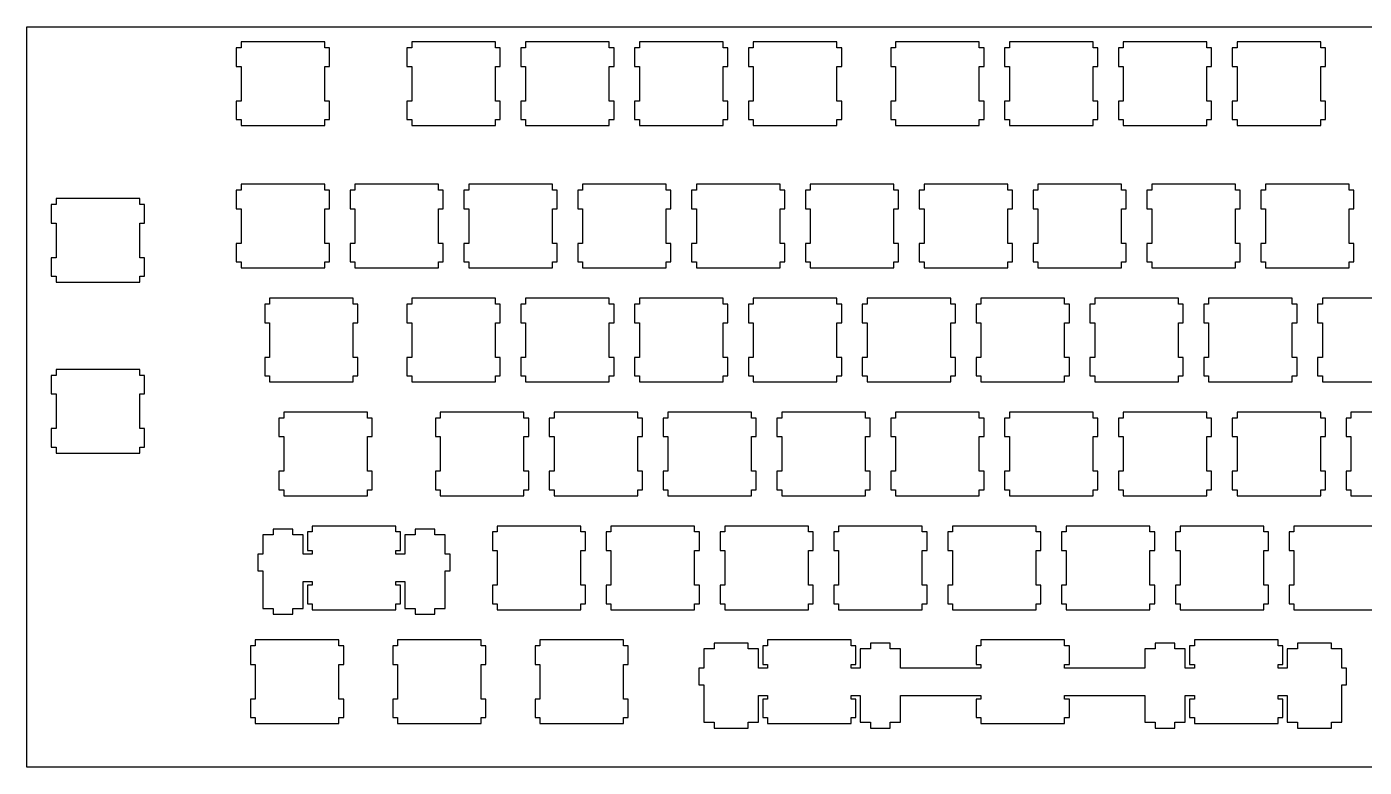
# Model space of a CAD drawing. Extents: x 0 to 362, y 0 to 124.
# Drawn here: x 0.1 to 223.9, y 0.3 to 124.1 of the extents above; entities that cross this region are included whole.
import ezdxf

# ---------------------------------------------------------------- set-up
doc = ezdxf.new("R2010")
doc.units = 0
doc.layers.get('0').update_dxf_attribs({"linetype": 'CONTINUOUS'})

msp = doc.modelspace()

# ---------------------------------------------------------------- linework, layer by layer
at = {"color": 0}
for p, q in [((0.09508, 124.083), (362.045, 124.083)), ((0.09508, 0.25769), (0.09508, 124.083)), ((35.9572, 121.558), (35.9572, 120.558)), ((49.9565, 121.558), (35.9572, 121.558)), ((49.9565, 120.558), (49.9565, 121.558)), ((64.5322, 121.558), (64.5322, 120.558)), ((78.5315, 121.558), (64.5322, 121.558)), ((78.5315, 120.558), (78.5315, 121.558)), ((83.5822, 121.558), (83.5822, 120.558)), ((97.5815, 121.558), (83.5822, 121.558)), ((97.5815, 120.558), (97.5815, 121.558)), ((102.632, 121.558), (102.632, 120.558)), ((116.632, 121.558), (102.632, 121.558)), ((116.632, 120.558), (116.632, 121.558)), ((121.682, 121.558), (121.682, 120.558)), ((135.682, 121.558), (121.682, 121.558)), ((135.682, 120.558), (135.682, 121.558)), ((145.495, 121.558), (145.495, 120.558)), ((159.494, 121.558), (145.495, 121.558)), ((159.494, 120.558), (159.494, 121.558)), ((164.545, 121.558), (164.545, 120.558)), ((178.544, 121.558), (164.545, 121.558)), ((178.544, 120.558), (178.544, 121.558)), ((183.595, 121.558), (183.595, 120.558)), ((197.594, 121.558), (183.595, 121.558)), ((197.594, 120.558), (197.594, 121.558)), ((202.645, 121.558), (202.645, 120.558)), ((216.644, 121.558), (202.645, 121.558)), ((216.644, 120.558), (216.644, 121.558)), ((35.9572, 120.558), (35.1565, 120.558)), ((35.1565, 120.558), (35.1565, 117.458)), ((50.7559, 120.558), (49.9565, 120.558)), ((50.7559, 117.458), (50.7559, 120.558)), ((64.5322, 120.558), (63.7314, 120.558)), ((63.7314, 120.558), (63.7314, 117.458)), ((79.3309, 120.558), (78.5315, 120.558)), ((79.3309, 117.458), (79.3309, 120.558)), ((83.5822, 120.558), (82.7814, 120.558)), ((82.7814, 120.558), (82.7814, 117.458)), ((98.3809, 120.558), (97.5815, 120.558)), ((98.3809, 117.458), (98.3809, 120.558)), ((102.632, 120.558), (101.831, 120.558)), ((101.831, 120.558), (101.831, 117.458)), ((117.431, 120.558), (116.632, 120.558)), ((117.431, 117.458), (117.431, 120.558)), ((121.682, 120.558), (120.881, 120.558)), ((120.881, 120.558), (120.881, 117.458)), ((136.481, 120.558), (135.682, 120.558)), ((136.481, 117.458), (136.481, 120.558)), ((145.495, 120.558), (144.694, 120.558)), ((144.694, 120.558), (144.694, 117.458)), ((160.295, 120.558), (159.494, 120.558)), ((160.295, 117.458), (160.295, 120.558)), ((164.545, 120.558), (163.744, 120.558)), ((163.744, 120.558), (163.744, 117.458)), ((179.345, 120.558), (178.544, 120.558)), ((179.345, 117.458), (179.345, 120.558)), ((183.595, 120.558), (182.794, 120.558)), ((182.794, 120.558), (182.794, 117.458)), ((198.395, 120.558), (197.594, 120.558)), ((198.395, 117.458), (198.395, 120.558)), ((202.645, 120.558), (201.844, 120.558)), ((201.844, 120.558), (201.844, 117.458)), ((217.445, 120.558), (216.644, 120.558)), ((217.445, 117.458), (217.445, 120.558)), ((35.1565, 117.458), (35.9572, 117.458)), ((35.9572, 117.458), (35.9572, 111.658)), ((49.9565, 111.658), (49.9565, 117.458)), ((49.9565, 117.458), (50.7559, 117.458)), ((63.7314, 117.458), (64.5322, 117.458)), ((64.5322, 117.458), (64.5322, 111.658)), ((78.5315, 111.658), (78.5315, 117.458)), ((78.5315, 117.458), (79.3309, 117.458)), ((82.7814, 117.458), (83.5822, 117.458)), ((83.5822, 117.458), (83.5822, 111.658)), ((97.5815, 111.658), (97.5815, 117.458)), ((97.5815, 117.458), (98.3809, 117.458)), ((101.831, 117.458), (102.632, 117.458)), ((102.632, 117.458), (102.632, 111.658)), ((116.632, 111.658), (116.632, 117.458)), ((116.632, 117.458), (117.431, 117.458)), ((120.881, 117.458), (121.682, 117.458)), ((121.682, 117.458), (121.682, 111.658)), ((135.682, 111.658), (135.682, 117.458)), ((135.682, 117.458), (136.481, 117.458)), ((144.694, 117.458), (145.495, 117.458)), ((145.495, 117.458), (145.495, 111.658)), ((159.494, 111.658), (159.494, 117.458)), ((159.494, 117.458), (160.295, 117.458)), ((163.744, 117.458), (164.545, 117.458)), ((164.545, 117.458), (164.545, 111.658)), ((178.544, 111.658), (178.544, 117.458)), ((178.544, 117.458), (179.345, 117.458)), ((182.794, 117.458), (183.595, 117.458)), ((183.595, 117.458), (183.595, 111.658)), ((197.594, 111.658), (197.594, 117.458)), ((197.594, 117.458), (198.395, 117.458)), ((201.844, 117.458), (202.645, 117.458)), ((202.645, 117.458), (202.645, 111.658)), ((216.644, 111.658), (216.644, 117.458)), ((216.644, 117.458), (217.445, 117.458)), ((35.9572, 111.658), (35.1565, 111.658)), ((35.1565, 111.658), (35.1565, 108.558)), ((50.7559, 111.658), (49.9565, 111.658)), ((50.7559, 108.558), (50.7559, 111.658)), ((64.5322, 111.658), (63.7314, 111.658)), ((63.7314, 111.658), (63.7314, 108.558)), ((79.3309, 111.658), (78.5315, 111.658)), ((79.3309, 108.558), (79.3309, 111.658)), ((83.5822, 111.658), (82.7814, 111.658)), ((82.7814, 111.658), (82.7814, 108.558)), ((98.3809, 111.658), (97.5815, 111.658)), ((98.3809, 108.558), (98.3809, 111.658)), ((102.632, 111.658), (101.831, 111.658)), ((101.831, 111.658), (101.831, 108.558)), ((117.431, 111.658), (116.632, 111.658)), ((117.431, 108.558), (117.431, 111.658)), ((121.682, 111.658), (120.881, 111.658)), ((120.881, 111.658), (120.881, 108.558)), ((136.481, 111.658), (135.682, 111.658)), ((136.481, 108.558), (136.481, 111.658)), ((145.495, 111.658), (144.694, 111.658)), ((144.694, 111.658), (144.694, 108.558)), ((160.295, 111.658), (159.494, 111.658)), ((160.295, 108.558), (160.295, 111.658)), ((164.545, 111.658), (163.744, 111.658)), ((163.744, 111.658), (163.744, 108.558)), ((179.345, 111.658), (178.544, 111.658)), ((179.345, 108.558), (179.345, 111.658)), ((183.595, 111.658), (182.794, 111.658)), ((182.794, 111.658), (182.794, 108.558)), ((198.395, 111.658), (197.594, 111.658)), ((198.395, 108.558), (198.395, 111.658)), ((202.645, 111.658), (201.844, 111.658)), ((201.844, 111.658), (201.844, 108.558)), ((217.445, 111.658), (216.644, 111.658)), ((217.445, 108.558), (217.445, 111.658)), ((35.1565, 108.558), (35.9572, 108.558)), ((35.9572, 108.558), (35.9572, 107.559)), ((35.9572, 107.559), (49.9565, 107.559)), ((49.9565, 107.559), (49.9565, 108.558)), ((49.9565, 108.558), (50.7559, 108.558)), ((63.7314, 108.558), (64.5322, 108.558)), ((64.5322, 108.558), (64.5322, 107.559)), ((64.5322, 107.559), (78.5315, 107.559)), ((78.5315, 107.559), (78.5315, 108.558)), ((78.5315, 108.558), (79.3309, 108.558)), ((82.7814, 108.558), (83.5822, 108.558)), ((83.5822, 108.558), (83.5822, 107.559)), ((83.5822, 107.559), (97.5815, 107.559)), ((97.5815, 107.559), (97.5815, 108.558)), ((97.5815, 108.558), (98.3809, 108.558)), ((101.831, 108.558), (102.632, 108.558)), ((102.632, 108.558), (102.632, 107.559)), ((102.632, 107.559), (116.632, 107.559)), ((116.632, 107.559), (116.632, 108.558)), ((116.632, 108.558), (117.431, 108.558)), ((120.881, 108.558), (121.682, 108.558)), ((121.682, 108.558), (121.682, 107.559)), ((121.682, 107.559), (135.682, 107.559)), ((135.682, 107.559), (135.682, 108.558)), ((135.682, 108.558), (136.481, 108.558)), ((144.694, 108.558), (145.495, 108.558)), ((145.495, 108.558), (145.495, 107.559)), ((145.495, 107.559), (159.494, 107.559)), ((159.494, 107.559), (159.494, 108.558)), ((159.494, 108.558), (160.295, 108.558)), ((163.744, 108.558), (164.545, 108.558)), ((164.545, 108.558), (164.545, 107.559)), ((164.545, 107.559), (178.544, 107.559)), ((178.544, 107.559), (178.544, 108.558)), ((178.544, 108.558), (179.345, 108.558)), ((182.794, 108.558), (183.595, 108.558)), ((183.595, 108.558), (183.595, 107.559)), ((183.595, 107.559), (197.594, 107.559)), ((197.594, 107.559), (197.594, 108.558)), ((197.594, 108.558), (198.395, 108.558)), ((201.844, 108.558), (202.645, 108.558)), ((202.645, 108.558), (202.645, 107.559)), ((202.645, 107.559), (216.644, 107.559)), ((216.644, 107.559), (216.644, 108.558)), ((216.644, 108.558), (217.445, 108.558)), ((35.9572, 96.7465), (35.1565, 96.7465)), ((35.1565, 96.7465), (35.1565, 93.6459)), ((35.9572, 97.7456), (35.9572, 96.7465)), ((49.9565, 97.7456), (35.9572, 97.7456)), ((49.9565, 96.7465), (49.9565, 97.7456)), ((50.7559, 96.7465), (49.9565, 96.7465)), ((50.7559, 93.6459), (50.7559, 96.7465)), ((55.0072, 96.7465), (54.2064, 96.7465)), ((54.2064, 96.7465), (54.2064, 93.6459)), ((55.0072, 97.7456), (55.0072, 96.7465)), ((69.0065, 97.7456), (55.0072, 97.7456)), ((69.0065, 96.7465), (69.0065, 97.7456)), ((69.8059, 96.7465), (69.0065, 96.7465)), ((69.8059, 93.6459), (69.8059, 96.7465)), ((74.0572, 96.7465), (73.2564, 96.7465)), ((73.2564, 96.7465), (73.2564, 93.6459)), ((74.0572, 97.7456), (74.0572, 96.7465)), ((88.0565, 97.7456), (74.0572, 97.7456)), ((88.0565, 96.7465), (88.0565, 97.7456)), ((88.8559, 96.7465), (88.0565, 96.7465)), ((88.8559, 93.6459), (88.8559, 96.7465)), ((93.1072, 96.7465), (92.3064, 96.7465)), ((92.3064, 96.7465), (92.3064, 93.6459)), ((93.1072, 97.7456), (93.1072, 96.7465)), ((107.107, 97.7456), (93.1072, 97.7456)), ((107.107, 96.7465), (107.107, 97.7456)), ((107.906, 96.7465), (107.107, 96.7465)), ((107.906, 93.6459), (107.906, 96.7465)), ((112.157, 96.7465), (111.356, 96.7465)), ((111.356, 96.7465), (111.356, 93.6459)), ((112.157, 97.7456), (112.157, 96.7465)), ((126.157, 97.7456), (112.157, 97.7456)), ((126.157, 96.7465), (126.157, 97.7456)), ((126.956, 96.7465), (126.157, 96.7465)), ((126.956, 93.6459), (126.956, 96.7465)), ((131.207, 96.7465), (130.406, 96.7465)), ((130.406, 96.7465), (130.406, 93.6459)), ((131.207, 97.7456), (131.207, 96.7465)), ((145.207, 97.7456), (131.207, 97.7456)), ((145.207, 96.7465), (145.207, 97.7456)), ((146.006, 96.7465), (145.207, 96.7465)), ((146.006, 93.6459), (146.006, 96.7465)), ((150.257, 96.7465), (149.456, 96.7465)), ((149.456, 96.7465), (149.456, 93.6459)), ((150.257, 97.7456), (150.257, 96.7465)), ((164.257, 97.7456), (150.257, 97.7456)), ((164.257, 96.7465), (164.257, 97.7456)), ((165.056, 96.7465), (164.257, 96.7465)), ((165.056, 93.6459), (165.056, 96.7465)), ((169.307, 96.7465), (168.506, 96.7465)), ((168.506, 96.7465), (168.506, 93.6459)), ((169.307, 97.7456), (169.307, 96.7465)), ((183.307, 97.7456), (169.307, 97.7456)), ((183.307, 96.7465), (183.307, 97.7456)), ((184.106, 96.7465), (183.307, 96.7465)), ((184.106, 93.6459), (184.106, 96.7465)), ((188.357, 96.7465), (187.556, 96.7465)), ((187.556, 96.7465), (187.556, 93.6459)), ((188.357, 97.7456), (188.357, 96.7465)), ((202.357, 97.7456), (188.357, 97.7456)), ((202.357, 96.7465), (202.357, 97.7456)), ((203.156, 96.7465), (202.357, 96.7465)), ((203.156, 93.6459), (203.156, 96.7465)), ((207.407, 96.7465), (206.606, 96.7465)), ((206.606, 96.7465), (206.606, 93.6459)), ((207.407, 97.7456), (207.407, 96.7465)), ((221.407, 97.7456), (207.407, 97.7456)), ((221.407, 96.7465), (221.407, 97.7456)), ((222.206, 96.7465), (221.407, 96.7465)), ((222.206, 93.6459), (222.206, 96.7465)), ((5.00091, 94.3652), (4.20028, 94.3652)), ((4.20028, 94.3652), (4.20028, 91.2647)), ((5.00091, 95.3657), (5.00091, 94.3652)), ((19.0004, 95.3657), (5.00091, 95.3657)), ((19.0004, 94.3652), (19.0004, 95.3657)), ((19.801, 94.3652), (19.0004, 94.3652)), ((19.801, 91.2647), (19.801, 94.3652)), ((35.1565, 93.6459), (35.9572, 93.6459)), ((35.9572, 93.6459), (35.9572, 87.8459)), ((49.9565, 87.8459), (49.9565, 93.6459)), ((49.9565, 93.6459), (50.7559, 93.6459)), ((54.2064, 93.6459), (55.0072, 93.6459)), ((55.0072, 93.6459), (55.0072, 87.8459)), ((69.0065, 87.8459), (69.0065, 93.6459)), ((69.0065, 93.6459), (69.8059, 93.6459)), ((73.2564, 93.6459), (74.0572, 93.6459)), ((74.0572, 93.6459), (74.0572, 87.8459)), ((88.0565, 87.8459), (88.0565, 93.6459)), ((88.0565, 93.6459), (88.8559, 93.6459)), ((92.3064, 93.6459), (93.1072, 93.6459)), ((93.1072, 93.6459), (93.1072, 87.8459)), ((107.107, 87.8459), (107.107, 93.6459)), ((107.107, 93.6459), (107.906, 93.6459)), ((111.356, 93.6459), (112.157, 93.6459)), ((112.157, 93.6459), (112.157, 87.8459)), ((126.157, 87.8459), (126.157, 93.6459)), ((126.157, 93.6459), (126.956, 93.6459)), ((130.406, 93.6459), (131.207, 93.6459)), ((131.207, 93.6459), (131.207, 87.8459)), ((145.207, 87.8459), (145.207, 93.6459)), ((145.207, 93.6459), (146.006, 93.6459)), ((149.456, 93.6459), (150.257, 93.6459)), ((150.257, 93.6459), (150.257, 87.8459)), ((164.257, 87.8459), (164.257, 93.6459)), ((164.257, 93.6459), (165.056, 93.6459)), ((168.506, 93.6459), (169.307, 93.6459)), ((169.307, 93.6459), (169.307, 87.8459)), ((183.307, 87.8459), (183.307, 93.6459)), ((183.307, 93.6459), (184.106, 93.6459)), ((187.556, 93.6459), (188.357, 93.6459)), ((188.357, 93.6459), (188.357, 87.8459)), ((202.357, 87.8459), (202.357, 93.6459)), ((202.357, 93.6459), (203.156, 93.6459)), ((206.606, 93.6459), (207.407, 93.6459)), ((207.407, 93.6459), (207.407, 87.8459)), ((221.407, 87.8459), (221.407, 93.6459)), ((221.407, 93.6459), (222.206, 93.6459)), ((4.20028, 91.2647), (5.00091, 91.2647)), ((5.00091, 91.2647), (5.00091, 85.4661)), ((19.0004, 85.4661), (19.0004, 91.2647)), ((19.0004, 91.2647), (19.801, 91.2647)), ((35.9572, 87.8459), (35.1565, 87.8459)), ((35.1565, 87.8459), (35.1565, 84.7467)), ((50.7559, 87.8459), (49.9565, 87.8459)), ((50.7559, 84.7467), (50.7559, 87.8459)), ((55.0072, 87.8459), (54.2064, 87.8459)), ((54.2064, 87.8459), (54.2064, 84.7467)), ((69.8059, 87.8459), (69.0065, 87.8459)), ((69.8059, 84.7467), (69.8059, 87.8459)), ((74.0572, 87.8459), (73.2564, 87.8459)), ((73.2564, 87.8459), (73.2564, 84.7467)), ((88.8559, 87.8459), (88.0565, 87.8459)), ((88.8559, 84.7467), (88.8559, 87.8459)), ((93.1072, 87.8459), (92.3064, 87.8459)), ((92.3064, 87.8459), (92.3064, 84.7467)), ((107.906, 87.8459), (107.107, 87.8459)), ((107.906, 84.7467), (107.906, 87.8459)), ((112.157, 87.8459), (111.356, 87.8459)), ((111.356, 87.8459), (111.356, 84.7467)), ((126.956, 87.8459), (126.157, 87.8459)), ((126.956, 84.7467), (126.956, 87.8459)), ((131.207, 87.8459), (130.406, 87.8459)), ((130.406, 87.8459), (130.406, 84.7467)), ((146.006, 87.8459), (145.207, 87.8459)), ((146.006, 84.7467), (146.006, 87.8459)), ((150.257, 87.8459), (149.456, 87.8459)), ((149.456, 87.8459), (149.456, 84.7467)), ((165.056, 87.8459), (164.257, 87.8459)), ((165.056, 84.7467), (165.056, 87.8459)), ((169.307, 87.8459), (168.506, 87.8459)), ((168.506, 87.8459), (168.506, 84.7467)), ((184.106, 87.8459), (183.307, 87.8459)), ((184.106, 84.7467), (184.106, 87.8459)), ((188.357, 87.8459), (187.556, 87.8459)), ((187.556, 87.8459), (187.556, 84.7467)), ((203.156, 87.8459), (202.357, 87.8459)), ((203.156, 84.7467), (203.156, 87.8459)), ((207.407, 87.8459), (206.606, 87.8459)), ((206.606, 87.8459), (206.606, 84.7467)), ((222.206, 87.8459), (221.407, 87.8459)), ((222.206, 84.7467), (222.206, 87.8459)), ((5.00091, 85.4661), (4.20028, 85.4661)), ((4.20028, 85.4661), (4.20028, 82.3655)), ((19.801, 85.4661), (19.0004, 85.4661)), ((19.801, 82.3655), (19.801, 85.4661)), ((35.1565, 84.7467), (35.9572, 84.7467)), ((35.9572, 84.7467), (35.9572, 83.7463)), ((35.9572, 83.7463), (49.9565, 83.7463)), ((49.9565, 83.7463), (49.9565, 84.7467)), ((49.9565, 84.7467), (50.7559, 84.7467)), ((54.2064, 84.7467), (55.0072, 84.7467)), ((55.0072, 84.7467), (55.0072, 83.7463)), ((55.0072, 83.7463), (69.0065, 83.7463)), ((69.0065, 83.7463), (69.0065, 84.7467)), ((69.0065, 84.7467), (69.8059, 84.7467)), ((73.2564, 84.7467), (74.0572, 84.7467)), ((74.0572, 84.7467), (74.0572, 83.7463)), ((74.0572, 83.7463), (88.0565, 83.7463)), ((88.0565, 83.7463), (88.0565, 84.7467)), ((88.0565, 84.7467), (88.8559, 84.7467)), ((92.3064, 84.7467), (93.1072, 84.7467)), ((93.1072, 84.7467), (93.1072, 83.7463)), ((93.1072, 83.7463), (107.107, 83.7463)), ((107.107, 83.7463), (107.107, 84.7467)), ((107.107, 84.7467), (107.906, 84.7467)), ((111.356, 84.7467), (112.157, 84.7467)), ((112.157, 84.7467), (112.157, 83.7463)), ((112.157, 83.7463), (126.157, 83.7463)), ((126.157, 83.7463), (126.157, 84.7467)), ((126.157, 84.7467), (126.956, 84.7467)), ((130.406, 84.7467), (131.207, 84.7467)), ((131.207, 84.7467), (131.207, 83.7463)), ((131.207, 83.7463), (145.207, 83.7463)), ((145.207, 83.7463), (145.207, 84.7467)), ((145.207, 84.7467), (146.006, 84.7467)), ((149.456, 84.7467), (150.257, 84.7467)), ((150.257, 84.7467), (150.257, 83.7463)), ((150.257, 83.7463), (164.257, 83.7463)), ((164.257, 83.7463), (164.257, 84.7467)), ((164.257, 84.7467), (165.056, 84.7467)), ((168.506, 84.7467), (169.307, 84.7467)), ((169.307, 84.7467), (169.307, 83.7463)), ((169.307, 83.7463), (183.307, 83.7463)), ((183.307, 83.7463), (183.307, 84.7467)), ((183.307, 84.7467), (184.106, 84.7467)), ((187.556, 84.7467), (188.357, 84.7467)), ((188.357, 84.7467), (188.357, 83.7463)), ((188.357, 83.7463), (202.357, 83.7463)), ((202.357, 83.7463), (202.357, 84.7467)), ((202.357, 84.7467), (203.156, 84.7467)), ((206.606, 84.7467), (207.407, 84.7467)), ((207.407, 84.7467), (207.407, 83.7463)), ((207.407, 83.7463), (221.407, 83.7463)), ((221.407, 83.7463), (221.407, 84.7467)), ((221.407, 84.7467), (222.206, 84.7467)), ((4.20028, 82.3655), (5.00091, 82.3655)), ((5.00091, 82.3655), (5.00091, 81.365)), ((5.00091, 81.365), (19.0004, 81.365)), ((19.0004, 81.365), (19.0004, 82.3655)), ((19.0004, 82.3655), (19.801, 82.3655)), ((40.7197, 78.6956), (40.7197, 77.6965)), ((54.719, 78.6956), (40.7197, 78.6956)), ((54.719, 77.6965), (54.719, 78.6956)), ((64.5322, 78.6956), (64.5322, 77.6965)), ((78.5315, 78.6956), (64.5322, 78.6956)), ((78.5315, 77.6965), (78.5315, 78.6956)), ((83.5822, 78.6956), (83.5822, 77.6965)), ((97.5815, 78.6956), (83.5822, 78.6956)), ((97.5815, 77.6965), (97.5815, 78.6956)), ((102.632, 78.6956), (102.632, 77.6965)), ((116.632, 78.6956), (102.632, 78.6956)), ((116.632, 77.6965), (116.632, 78.6956)), ((121.682, 78.6956), (121.682, 77.6965)), ((135.682, 78.6956), (121.682, 78.6956)), ((135.682, 77.6965), (135.682, 78.6956)), ((140.732, 78.6956), (140.732, 77.6965)), ((154.732, 78.6956), (140.732, 78.6956)), ((154.732, 77.6965), (154.732, 78.6956)), ((159.782, 78.6956), (159.782, 77.6965)), ((173.782, 78.6956), (159.782, 78.6956)), ((173.782, 77.6965), (173.782, 78.6956)), ((178.832, 78.6956), (178.832, 77.6965)), ((192.832, 78.6956), (178.832, 78.6956)), ((192.832, 77.6965), (192.832, 78.6956)), ((197.882, 78.6956), (197.882, 77.6965)), ((211.882, 78.6956), (197.882, 78.6956)), ((211.882, 77.6965), (211.882, 78.6956)), ((216.932, 78.6956), (216.932, 77.6965)), ((230.932, 78.6956), (216.932, 78.6956)), ((40.7197, 77.6965), (39.9189, 77.6965)), ((39.9189, 77.6965), (39.9189, 74.5959)), ((55.5198, 77.6965), (54.719, 77.6965)), ((55.5198, 74.5959), (55.5198, 77.6965)), ((64.5322, 77.6965), (63.7314, 77.6965)), ((63.7314, 77.6965), (63.7314, 74.5959)), ((79.3309, 77.6965), (78.5315, 77.6965)), ((79.3309, 74.5959), (79.3309, 77.6965)), ((83.5822, 77.6965), (82.7814, 77.6965)), ((82.7814, 77.6965), (82.7814, 74.5959)), ((98.3809, 77.6965), (97.5815, 77.6965)), ((98.3809, 74.5959), (98.3809, 77.6965)), ((102.632, 77.6965), (101.831, 77.6965)), ((101.831, 77.6965), (101.831, 74.5959)), ((117.431, 77.6965), (116.632, 77.6965)), ((117.431, 74.5959), (117.431, 77.6965)), ((121.682, 77.6965), (120.881, 77.6965)), ((120.881, 77.6965), (120.881, 74.5959)), ((136.481, 77.6965), (135.682, 77.6965)), ((136.481, 74.5959), (136.481, 77.6965)), ((140.732, 77.6965), (139.931, 77.6965)), ((139.931, 77.6965), (139.931, 74.5959)), ((155.531, 77.6965), (154.732, 77.6965)), ((155.531, 74.5959), (155.531, 77.6965)), ((159.782, 77.6965), (158.981, 77.6965)), ((158.981, 77.6965), (158.981, 74.5959)), ((174.581, 77.6965), (173.782, 77.6965)), ((174.581, 74.5959), (174.581, 77.6965)), ((178.832, 77.6965), (178.031, 77.6965)), ((178.031, 77.6965), (178.031, 74.5959)), ((193.631, 77.6965), (192.832, 77.6965)), ((193.631, 74.5959), (193.631, 77.6965)), ((197.882, 77.6965), (197.081, 77.6965)), ((197.081, 77.6965), (197.081, 74.5959)), ((212.681, 77.6965), (211.882, 77.6965)), ((212.681, 74.5959), (212.681, 77.6965)), ((216.932, 77.6965), (216.131, 77.6965)), ((216.131, 77.6965), (216.131, 74.5959)), ((39.9189, 74.5959), (40.7197, 74.5959)), ((40.7197, 74.5959), (40.7197, 68.7959)), ((54.719, 68.7959), (54.719, 74.5959)), ((54.719, 74.5959), (55.5198, 74.5959)), ((63.7314, 74.5959), (64.5322, 74.5959)), ((64.5322, 74.5959), (64.5322, 68.7959)), ((78.5315, 68.7959), (78.5315, 74.5959)), ((78.5315, 74.5959), (79.3309, 74.5959)), ((82.7814, 74.5959), (83.5822, 74.5959)), ((83.5822, 74.5959), (83.5822, 68.7959)), ((97.5815, 68.7959), (97.5815, 74.5959)), ((97.5815, 74.5959), (98.3809, 74.5959)), ((101.831, 74.5959), (102.632, 74.5959)), ((102.632, 74.5959), (102.632, 68.7959)), ((116.632, 68.7959), (116.632, 74.5959)), ((116.632, 74.5959), (117.431, 74.5959)), ((120.881, 74.5959), (121.682, 74.5959)), ((121.682, 74.5959), (121.682, 68.7959)), ((135.682, 68.7959), (135.682, 74.5959)), ((135.682, 74.5959), (136.481, 74.5959)), ((139.931, 74.5959), (140.732, 74.5959)), ((140.732, 74.5959), (140.732, 68.7959)), ((154.732, 68.7959), (154.732, 74.5959)), ((154.732, 74.5959), (155.531, 74.5959)), ((158.981, 74.5959), (159.782, 74.5959)), ((159.782, 74.5959), (159.782, 68.7959)), ((173.782, 68.7959), (173.782, 74.5959)), ((173.782, 74.5959), (174.581, 74.5959)), ((178.031, 74.5959), (178.832, 74.5959)), ((178.832, 74.5959), (178.832, 68.7959)), ((192.832, 68.7959), (192.832, 74.5959)), ((192.832, 74.5959), (193.631, 74.5959)), ((197.081, 74.5959), (197.882, 74.5959)), ((197.882, 74.5959), (197.882, 68.7959)), ((211.882, 68.7959), (211.882, 74.5959)), ((211.882, 74.5959), (212.681, 74.5959)), ((216.131, 74.5959), (216.932, 74.5959)), ((216.932, 74.5959), (216.932, 68.7959)), ((40.7197, 68.7959), (39.9189, 68.7959)), ((39.9189, 68.7959), (39.9189, 65.6967)), ((55.5198, 68.7959), (54.719, 68.7959)), ((55.5198, 65.6967), (55.5198, 68.7959)), ((64.5322, 68.7959), (63.7314, 68.7959)), ((63.7314, 68.7959), (63.7314, 65.6967)), ((79.3309, 68.7959), (78.5315, 68.7959)), ((79.3309, 65.6967), (79.3309, 68.7959)), ((83.5822, 68.7959), (82.7814, 68.7959)), ((82.7814, 68.7959), (82.7814, 65.6967)), ((98.3809, 68.7959), (97.5815, 68.7959)), ((98.3809, 65.6967), (98.3809, 68.7959)), ((102.632, 68.7959), (101.831, 68.7959)), ((101.831, 68.7959), (101.831, 65.6967)), ((117.431, 68.7959), (116.632, 68.7959)), ((117.431, 65.6967), (117.431, 68.7959)), ((121.682, 68.7959), (120.881, 68.7959)), ((120.881, 68.7959), (120.881, 65.6967)), ((136.481, 68.7959), (135.682, 68.7959)), ((136.481, 65.6967), (136.481, 68.7959)), ((140.732, 68.7959), (139.931, 68.7959)), ((139.931, 68.7959), (139.931, 65.6967)), ((155.531, 68.7959), (154.732, 68.7959)), ((155.531, 65.6967), (155.531, 68.7959)), ((159.782, 68.7959), (158.981, 68.7959)), ((158.981, 68.7959), (158.981, 65.6967)), ((174.581, 68.7959), (173.782, 68.7959)), ((174.581, 65.6967), (174.581, 68.7959)), ((178.832, 68.7959), (178.031, 68.7959)), ((178.031, 68.7959), (178.031, 65.6967)), ((193.631, 68.7959), (192.832, 68.7959)), ((193.631, 65.6967), (193.631, 68.7959)), ((197.882, 68.7959), (197.081, 68.7959)), ((197.081, 68.7959), (197.081, 65.6967)), ((212.681, 68.7959), (211.882, 68.7959)), ((212.681, 65.6967), (212.681, 68.7959)), ((216.932, 68.7959), (216.131, 68.7959)), ((216.131, 68.7959), (216.131, 65.6967)), ((5.00091, 65.7902), (4.20028, 65.7902)), ((4.20028, 65.7902), (4.20028, 62.6897)), ((5.00091, 66.7907), (5.00091, 65.7902)), ((19.0004, 66.7907), (5.00091, 66.7907)), ((19.0004, 65.7902), (19.0004, 66.7907)), ((19.801, 65.7902), (19.0004, 65.7902)), ((19.801, 62.6897), (19.801, 65.7902)), ((39.9189, 65.6967), (40.7197, 65.6967)), ((40.7197, 65.6967), (40.7197, 64.6963)), ((54.719, 64.6963), (54.719, 65.6967)), ((54.719, 65.6967), (55.5198, 65.6967)), ((63.7314, 65.6967), (64.5322, 65.6967)), ((64.5322, 65.6967), (64.5322, 64.6963)), ((78.5315, 64.6963), (78.5315, 65.6967)), ((78.5315, 65.6967), (79.3309, 65.6967)), ((82.7814, 65.6967), (83.5822, 65.6967)), ((83.5822, 65.6967), (83.5822, 64.6963)), ((97.5815, 64.6963), (97.5815, 65.6967)), ((97.5815, 65.6967), (98.3809, 65.6967)), ((101.831, 65.6967), (102.632, 65.6967)), ((102.632, 65.6967), (102.632, 64.6963)), ((116.632, 64.6963), (116.632, 65.6967)), ((116.632, 65.6967), (117.431, 65.6967)), ((120.881, 65.6967), (121.682, 65.6967)), ((121.682, 65.6967), (121.682, 64.6963)), ((135.682, 64.6963), (135.682, 65.6967)), ((135.682, 65.6967), (136.481, 65.6967)), ((139.931, 65.6967), (140.732, 65.6967)), ((140.732, 65.6967), (140.732, 64.6963)), ((154.732, 64.6963), (154.732, 65.6967)), ((154.732, 65.6967), (155.531, 65.6967)), ((158.981, 65.6967), (159.782, 65.6967)), ((159.782, 65.6967), (159.782, 64.6963)), ((173.782, 64.6963), (173.782, 65.6967)), ((173.782, 65.6967), (174.581, 65.6967)), ((178.031, 65.6967), (178.832, 65.6967)), ((178.832, 65.6967), (178.832, 64.6963)), ((192.832, 64.6963), (192.832, 65.6967)), ((192.832, 65.6967), (193.631, 65.6967)), ((197.081, 65.6967), (197.882, 65.6967)), ((197.882, 65.6967), (197.882, 64.6963)), ((211.882, 64.6963), (211.882, 65.6967)), ((211.882, 65.6967), (212.681, 65.6967)), ((216.131, 65.6967), (216.932, 65.6967)), ((216.932, 65.6967), (216.932, 64.6963)), ((4.20028, 62.6897), (5.00091, 62.6897)), ((5.00091, 62.6897), (5.00091, 56.8911)), ((19.0004, 56.8911), (19.0004, 62.6897)), ((19.0004, 62.6897), (19.801, 62.6897)), ((40.7197, 64.6963), (54.719, 64.6963)), ((64.5322, 64.6963), (78.5315, 64.6963)), ((83.5822, 64.6963), (97.5815, 64.6963)), ((102.632, 64.6963), (116.632, 64.6963)), ((121.682, 64.6963), (135.682, 64.6963)), ((140.732, 64.6963), (154.732, 64.6963)), ((159.782, 64.6963), (173.782, 64.6963)), ((178.832, 64.6963), (192.832, 64.6963)), ((197.882, 64.6963), (211.882, 64.6963)), ((216.932, 64.6963), (230.932, 64.6963)), ((43.101, 58.6465), (42.3002, 58.6465)), ((42.3002, 58.6465), (42.3002, 55.5459)), ((43.101, 59.6456), (43.101, 58.6465)), ((57.1003, 59.6456), (43.101, 59.6456)), ((57.1003, 58.6465), (57.1003, 59.6456)), ((57.9011, 58.6465), (57.1003, 58.6465)), ((57.9011, 55.5459), (57.9011, 58.6465)), ((69.2933, 58.6465), (68.4939, 58.6465)), ((68.4939, 58.6465), (68.4939, 55.5459)), ((69.2933, 59.6456), (69.2933, 58.6465)), ((83.294, 59.6456), (69.2933, 59.6456)), ((83.294, 58.6465), (83.294, 59.6456)), ((84.0934, 58.6465), (83.294, 58.6465)), ((84.0934, 55.5459), (84.0934, 58.6465)), ((88.3433, 58.6465), (87.5439, 58.6465)), ((87.5439, 58.6465), (87.5439, 55.5459)), ((88.3433, 59.6456), (88.3433, 58.6465)), ((102.344, 59.6456), (88.3433, 59.6456)), ((102.344, 58.6465), (102.344, 59.6456)), ((103.143, 58.6465), (102.344, 58.6465)), ((103.143, 55.5459), (103.143, 58.6465)), ((107.393, 58.6465), (106.594, 58.6465)), ((106.594, 58.6465), (106.594, 55.5459)), ((107.393, 59.6456), (107.393, 58.6465)), ((121.394, 59.6456), (107.393, 59.6456)), ((121.394, 58.6465), (121.394, 59.6456)), ((122.193, 58.6465), (121.394, 58.6465)), ((122.193, 55.5459), (122.193, 58.6465)), ((126.445, 58.6465), (125.644, 58.6465)), ((125.644, 58.6465), (125.644, 55.5459)), ((126.445, 59.6456), (126.445, 58.6465)), ((140.444, 59.6456), (126.445, 59.6456)), ((140.444, 58.6465), (140.444, 59.6456)), ((141.245, 58.6465), (140.444, 58.6465)), ((141.245, 55.5459), (141.245, 58.6465)), ((145.495, 58.6465), (144.694, 58.6465)), ((144.694, 58.6465), (144.694, 55.5459)), ((145.495, 59.6456), (145.495, 58.6465)), ((159.494, 59.6456), (145.495, 59.6456)), ((159.494, 58.6465), (159.494, 59.6456)), ((160.295, 58.6465), (159.494, 58.6465)), ((160.295, 55.5459), (160.295, 58.6465)), ((164.545, 58.6465), (163.744, 58.6465)), ((163.744, 58.6465), (163.744, 55.5459)), ((164.545, 59.6456), (164.545, 58.6465)), ((178.544, 59.6456), (164.545, 59.6456)), ((178.544, 58.6465), (178.544, 59.6456)), ((179.345, 58.6465), (178.544, 58.6465)), ((179.345, 55.5459), (179.345, 58.6465)), ((183.595, 58.6465), (182.794, 58.6465)), ((182.794, 58.6465), (182.794, 55.5459)), ((183.595, 59.6456), (183.595, 58.6465)), ((197.594, 59.6456), (183.595, 59.6456)), ((197.594, 58.6465), (197.594, 59.6456)), ((198.395, 58.6465), (197.594, 58.6465)), ((198.395, 55.5459), (198.395, 58.6465)), ((202.645, 58.6465), (201.844, 58.6465)), ((201.844, 58.6465), (201.844, 55.5459)), ((202.645, 59.6456), (202.645, 58.6465)), ((216.644, 59.6456), (202.645, 59.6456)), ((216.644, 58.6465), (216.644, 59.6456)), ((217.445, 58.6465), (216.644, 58.6465)), ((217.445, 55.5459), (217.445, 58.6465)), ((221.695, 58.6465), (220.894, 58.6465)), ((220.894, 58.6465), (220.894, 55.5459)), ((221.695, 59.6456), (221.695, 58.6465)), ((235.694, 59.6456), (221.695, 59.6456)), ((5.00091, 56.8911), (4.20028, 56.8911)), ((4.20028, 56.8911), (4.20028, 53.7905)), ((19.801, 56.8911), (19.0004, 56.8911)), ((19.801, 53.7905), (19.801, 56.8911)), ((4.20028, 53.7905), (5.00091, 53.7905)), ((5.00091, 53.7905), (5.00091, 52.79)), ((19.0004, 52.79), (19.0004, 53.7905)), ((19.0004, 53.7905), (19.801, 53.7905)), ((42.3002, 55.5459), (43.101, 55.5459)), ((43.101, 55.5459), (43.101, 49.7459)), ((57.1003, 49.7459), (57.1003, 55.5459)), ((57.1003, 55.5459), (57.9011, 55.5459)), ((68.4939, 55.5459), (69.2933, 55.5459)), ((69.2933, 55.5459), (69.2933, 49.7459)), ((83.294, 49.7459), (83.294, 55.5459)), ((83.294, 55.5459), (84.0934, 55.5459)), ((87.5439, 55.5459), (88.3433, 55.5459)), ((88.3433, 55.5459), (88.3433, 49.7459)), ((102.344, 49.7459), (102.344, 55.5459)), ((102.344, 55.5459), (103.143, 55.5459)), ((106.594, 55.5459), (107.393, 55.5459)), ((107.393, 55.5459), (107.393, 49.7459)), ((121.394, 49.7459), (121.394, 55.5459)), ((121.394, 55.5459), (122.193, 55.5459)), ((125.644, 55.5459), (126.445, 55.5459)), ((126.445, 55.5459), (126.445, 49.7459)), ((140.444, 49.7459), (140.444, 55.5459)), ((140.444, 55.5459), (141.245, 55.5459)), ((144.694, 55.5459), (145.495, 55.5459)), ((145.495, 55.5459), (145.495, 49.7459)), ((159.494, 49.7459), (159.494, 55.5459)), ((159.494, 55.5459), (160.295, 55.5459)), ((163.744, 55.5459), (164.545, 55.5459)), ((164.545, 55.5459), (164.545, 49.7459)), ((178.544, 49.7459), (178.544, 55.5459)), ((178.544, 55.5459), (179.345, 55.5459)), ((182.794, 55.5459), (183.595, 55.5459)), ((183.595, 55.5459), (183.595, 49.7459)), ((197.594, 49.7459), (197.594, 55.5459)), ((197.594, 55.5459), (198.395, 55.5459)), ((201.844, 55.5459), (202.645, 55.5459)), ((202.645, 55.5459), (202.645, 49.7459)), ((216.644, 49.7459), (216.644, 55.5459)), ((216.644, 55.5459), (217.445, 55.5459)), ((220.894, 55.5459), (221.695, 55.5459)), ((221.695, 55.5459), (221.695, 49.7459)), ((5.00091, 52.79), (19.0004, 52.79)), ((43.101, 49.7459), (42.3002, 49.7459)), ((42.3002, 49.7459), (42.3002, 46.6467)), ((57.9011, 49.7459), (57.1003, 49.7459)), ((57.9011, 46.6467), (57.9011, 49.7459)), ((69.2933, 49.7459), (68.4939, 49.7459)), ((68.4939, 49.7459), (68.4939, 46.6467)), ((84.0934, 49.7459), (83.294, 49.7459)), ((84.0934, 46.6467), (84.0934, 49.7459)), ((88.3433, 49.7459), (87.5439, 49.7459)), ((87.5439, 49.7459), (87.5439, 46.6467)), ((103.143, 49.7459), (102.344, 49.7459)), ((103.143, 46.6467), (103.143, 49.7459)), ((107.393, 49.7459), (106.594, 49.7459)), ((106.594, 49.7459), (106.594, 46.6467)), ((122.193, 49.7459), (121.394, 49.7459)), ((122.193, 46.6467), (122.193, 49.7459)), ((126.445, 49.7459), (125.644, 49.7459)), ((125.644, 49.7459), (125.644, 46.6467)), ((141.245, 49.7459), (140.444, 49.7459)), ((141.245, 46.6467), (141.245, 49.7459)), ((145.495, 49.7459), (144.694, 49.7459)), ((144.694, 49.7459), (144.694, 46.6467)), ((160.295, 49.7459), (159.494, 49.7459)), ((160.295, 46.6467), (160.295, 49.7459)), ((164.545, 49.7459), (163.744, 49.7459)), ((163.744, 49.7459), (163.744, 46.6467)), ((179.345, 49.7459), (178.544, 49.7459)), ((179.345, 46.6467), (179.345, 49.7459)), ((183.595, 49.7459), (182.794, 49.7459)), ((182.794, 49.7459), (182.794, 46.6467)), ((198.395, 49.7459), (197.594, 49.7459)), ((198.395, 46.6467), (198.395, 49.7459)), ((202.645, 49.7459), (201.844, 49.7459)), ((201.844, 49.7459), (201.844, 46.6467)), ((217.445, 49.7459), (216.644, 49.7459)), ((217.445, 46.6467), (217.445, 49.7459)), ((221.695, 49.7459), (220.894, 49.7459)), ((220.894, 49.7459), (220.894, 46.6467)), ((42.3002, 46.6467), (43.101, 46.6467)), ((43.101, 46.6467), (43.101, 45.6463)), ((43.101, 45.6463), (57.1003, 45.6463)), ((57.1003, 45.6463), (57.1003, 46.6467)), ((57.1003, 46.6467), (57.9011, 46.6467)), ((68.4939, 46.6467), (69.2933, 46.6467)), ((69.2933, 46.6467), (69.2933, 45.6463)), ((69.2933, 45.6463), (83.294, 45.6463)), ((83.294, 45.6463), (83.294, 46.6467)), ((83.294, 46.6467), (84.0934, 46.6467)), ((87.5439, 46.6467), (88.3433, 46.6467)), ((88.3433, 46.6467), (88.3433, 45.6463)), ((88.3433, 45.6463), (102.344, 45.6463)), ((102.344, 45.6463), (102.344, 46.6467)), ((102.344, 46.6467), (103.143, 46.6467)), ((106.594, 46.6467), (107.393, 46.6467)), ((107.393, 46.6467), (107.393, 45.6463)), ((107.393, 45.6463), (121.394, 45.6463)), ((121.394, 45.6463), (121.394, 46.6467)), ((121.394, 46.6467), (122.193, 46.6467)), ((125.644, 46.6467), (126.445, 46.6467)), ((126.445, 46.6467), (126.445, 45.6463)), ((126.445, 45.6463), (140.444, 45.6463)), ((140.444, 45.6463), (140.444, 46.6467)), ((140.444, 46.6467), (141.245, 46.6467)), ((144.694, 46.6467), (145.495, 46.6467)), ((145.495, 46.6467), (145.495, 45.6463)), ((145.495, 45.6463), (159.494, 45.6463)), ((159.494, 45.6463), (159.494, 46.6467)), ((159.494, 46.6467), (160.295, 46.6467)), ((163.744, 46.6467), (164.545, 46.6467)), ((164.545, 46.6467), (164.545, 45.6463)), ((164.545, 45.6463), (178.544, 45.6463)), ((178.544, 45.6463), (178.544, 46.6467)), ((178.544, 46.6467), (179.345, 46.6467)), ((182.794, 46.6467), (183.595, 46.6467)), ((183.595, 46.6467), (183.595, 45.6463)), ((183.595, 45.6463), (197.594, 45.6463)), ((197.594, 45.6463), (197.594, 46.6467)), ((197.594, 46.6467), (198.395, 46.6467)), ((201.844, 46.6467), (202.645, 46.6467)), ((202.645, 46.6467), (202.645, 45.6463)), ((202.645, 45.6463), (216.644, 45.6463)), ((216.644, 45.6463), (216.644, 46.6467)), ((216.644, 46.6467), (217.445, 46.6467)), ((220.894, 46.6467), (221.695, 46.6467)), ((221.695, 46.6467), (221.695, 45.6463)), ((221.695, 45.6463), (235.694, 45.6463)), ((47.8621, 40.5955), (47.8621, 39.5965)), ((61.8628, 40.5955), (47.8621, 40.5955)), ((61.8628, 39.5965), (61.8628, 40.5955)), ((78.8197, 40.5955), (78.8197, 39.5965)), ((92.819, 40.5955), (78.8197, 40.5955)), ((92.819, 39.5965), (92.819, 40.5955)), ((97.8683, 40.5955), (97.8683, 39.5965)), ((111.869, 40.5955), (97.8683, 40.5955)), ((111.869, 39.5965), (111.869, 40.5955)), ((116.918, 40.5955), (116.918, 39.5965)), ((130.919, 40.5955), (116.918, 40.5955)), ((130.919, 39.5965), (130.919, 40.5955)), ((135.97, 40.5955), (135.97, 39.5965)), ((149.969, 40.5955), (135.97, 40.5955)), ((149.969, 39.5965), (149.969, 40.5955)), ((155.02, 40.5955), (155.02, 39.5965)), ((169.019, 40.5955), (155.02, 40.5955)), ((169.019, 39.5965), (169.019, 40.5955)), ((174.07, 40.5955), (174.07, 39.5965)), ((188.069, 40.5955), (174.07, 40.5955)), ((188.069, 39.5965), (188.069, 40.5955)), ((193.12, 40.5955), (193.12, 39.5965)), ((207.119, 40.5955), (193.12, 40.5955)), ((207.119, 39.5965), (207.119, 40.5955)), ((212.17, 40.5955), (212.17, 39.5965)), ((226.169, 40.5955), (212.17, 40.5955)), ((41.312, 39.1266), (39.587, 39.1266)), ((39.587, 39.1266), (39.587, 35.8965)), ((44.6126, 40.0459), (41.312, 40.0459)), ((41.312, 40.0459), (41.312, 39.1266)), ((44.6126, 39.1266), (44.6126, 40.0459)), ((46.3381, 39.1266), (44.6126, 39.1266)), ((46.3381, 35.8965), (46.3381, 39.1266)), ((47.8621, 39.5965), (47.0627, 39.5965)), ((47.0627, 39.5965), (47.0627, 36.4959)), ((62.6622, 39.5965), (61.8628, 39.5965)), ((62.6622, 36.4959), (62.6622, 39.5965)), ((65.1122, 39.1266), (63.3871, 39.1266)), ((63.3871, 39.1266), (63.3871, 35.8965)), ((68.4128, 40.0459), (65.1122, 40.0459)), ((65.1122, 40.0459), (65.1122, 39.1266)), ((68.4128, 39.1266), (68.4128, 40.0459)), ((70.1379, 39.1266), (68.4128, 39.1266)), ((70.1379, 35.8965), (70.1379, 39.1266)), ((78.8197, 39.5965), (78.0189, 39.5965)), ((78.0189, 39.5965), (78.0189, 36.4959)), ((93.6184, 39.5965), (92.819, 39.5965)), ((93.6184, 36.4959), (93.6184, 39.5965)), ((97.8683, 39.5965), (97.0689, 39.5965)), ((97.0689, 39.5965), (97.0689, 36.4959)), ((112.668, 39.5965), (111.869, 39.5965)), ((112.668, 36.4959), (112.668, 39.5965)), ((116.918, 39.5965), (116.119, 39.5965)), ((116.119, 39.5965), (116.119, 36.4959)), ((131.72, 39.5965), (130.919, 39.5965)), ((131.72, 36.4959), (131.72, 39.5965)), ((135.97, 39.5965), (135.169, 39.5965)), ((135.169, 39.5965), (135.169, 36.4959)), ((150.77, 39.5965), (149.969, 39.5965)), ((150.77, 36.4959), (150.77, 39.5965)), ((155.02, 39.5965), (154.219, 39.5965)), ((154.219, 39.5965), (154.219, 36.4959)), ((169.82, 39.5965), (169.019, 39.5965)), ((169.82, 36.4959), (169.82, 39.5965)), ((174.07, 39.5965), (173.269, 39.5965)), ((173.269, 39.5965), (173.269, 36.4959)), ((188.87, 39.5965), (188.069, 39.5965)), ((188.87, 36.4959), (188.87, 39.5965)), ((193.12, 39.5965), (192.319, 39.5965)), ((192.319, 39.5965), (192.319, 36.4959)), ((207.92, 39.5965), (207.119, 39.5965)), ((207.92, 36.4959), (207.92, 39.5965)), ((212.17, 39.5965), (211.369, 39.5965)), ((211.369, 39.5965), (211.369, 36.4959)), ((39.587, 35.8965), (38.7629, 35.8965)), ((38.7629, 35.8965), (38.7629, 33.0963)), ((47.8621, 35.8965), (46.3381, 35.8965)), ((47.0627, 36.4959), (47.8621, 36.4959)), ((47.8621, 36.4959), (47.8621, 35.8965)), ((61.8628, 35.8965), (61.8628, 36.4959)), ((61.8628, 36.4959), (62.6622, 36.4959)), ((63.3871, 35.8965), (61.8628, 35.8965)), ((70.962, 35.8965), (70.1379, 35.8965)), ((70.962, 33.0963), (70.962, 35.8965)), ((78.0189, 36.4959), (78.8197, 36.4959)), ((78.8197, 36.4959), (78.8197, 30.6958)), ((92.819, 30.6958), (92.819, 36.4959)), ((92.819, 36.4959), (93.6184, 36.4959)), ((97.0689, 36.4959), (97.8683, 36.4959)), ((97.8683, 36.4959), (97.8683, 30.6958)), ((111.869, 30.6958), (111.869, 36.4959)), ((111.869, 36.4959), (112.668, 36.4959)), ((116.119, 36.4959), (116.918, 36.4959)), ((116.918, 36.4959), (116.918, 30.6958)), ((130.919, 30.6958), (130.919, 36.4959)), ((130.919, 36.4959), (131.72, 36.4959)), ((135.169, 36.4959), (135.97, 36.4959)), ((135.97, 36.4959), (135.97, 30.6958)), ((149.969, 30.6958), (149.969, 36.4959)), ((149.969, 36.4959), (150.77, 36.4959)), ((154.219, 36.4959), (155.02, 36.4959)), ((155.02, 36.4959), (155.02, 30.6958)), ((169.019, 30.6958), (169.019, 36.4959)), ((169.019, 36.4959), (169.82, 36.4959)), ((173.269, 36.4959), (174.07, 36.4959)), ((174.07, 36.4959), (174.07, 30.6958)), ((188.069, 30.6958), (188.069, 36.4959)), ((188.069, 36.4959), (188.87, 36.4959)), ((192.319, 36.4959), (193.12, 36.4959)), ((193.12, 36.4959), (193.12, 30.6958)), ((207.119, 30.6958), (207.119, 36.4959)), ((207.119, 36.4959), (207.92, 36.4959)), ((211.369, 36.4959), (212.17, 36.4959)), ((212.17, 36.4959), (212.17, 30.6958)), ((38.7629, 33.0963), (39.587, 33.0963)), ((39.587, 33.0963), (39.587, 26.8263)), ((70.1379, 26.8263), (70.1379, 33.0963)), ((70.1379, 33.0963), (70.962, 33.0963)), ((46.3381, 26.8263), (46.3381, 31.2966)), ((46.3381, 31.2966), (47.8621, 31.2966)), ((47.8621, 30.6958), (47.0627, 30.6958)), ((47.0627, 30.6958), (47.0627, 27.5966)), ((47.8621, 31.2966), (47.8621, 30.6958)), ((61.8628, 30.6958), (61.8628, 31.2966)), ((61.8628, 31.2966), (63.3871, 31.2966)), ((62.6622, 30.6958), (61.8628, 30.6958)), ((62.6622, 27.5966), (62.6622, 30.6958)), ((63.3871, 31.2966), (63.3871, 26.8263)), ((78.8197, 30.6958), (78.0189, 30.6958)), ((78.0189, 30.6958), (78.0189, 27.5966)), ((93.6184, 30.6958), (92.819, 30.6958)), ((93.6184, 27.5966), (93.6184, 30.6958)), ((97.8683, 30.6958), (97.0689, 30.6958)), ((97.0689, 30.6958), (97.0689, 27.5966)), ((112.668, 30.6958), (111.869, 30.6958)), ((112.668, 27.5966), (112.668, 30.6958)), ((116.918, 30.6958), (116.119, 30.6958)), ((116.119, 30.6958), (116.119, 27.5966)), ((131.72, 30.6958), (130.919, 30.6958)), ((131.72, 27.5966), (131.72, 30.6958)), ((135.97, 30.6958), (135.169, 30.6958)), ((135.169, 30.6958), (135.169, 27.5966)), ((150.77, 30.6958), (149.969, 30.6958)), ((150.77, 27.5966), (150.77, 30.6958)), ((155.02, 30.6958), (154.219, 30.6958)), ((154.219, 30.6958), (154.219, 27.5966)), ((169.82, 30.6958), (169.019, 30.6958)), ((169.82, 27.5966), (169.82, 30.6958)), ((174.07, 30.6958), (173.269, 30.6958)), ((173.269, 30.6958), (173.269, 27.5966)), ((188.87, 30.6958), (188.069, 30.6958)), ((188.87, 27.5966), (188.87, 30.6958)), ((193.12, 30.6958), (192.319, 30.6958)), ((192.319, 30.6958), (192.319, 27.5966)), ((207.92, 30.6958), (207.119, 30.6958)), ((207.92, 27.5966), (207.92, 30.6958)), ((212.17, 30.6958), (211.369, 30.6958)), ((211.369, 30.6958), (211.369, 27.5966)), ((47.0627, 27.5966), (47.8621, 27.5966)), ((47.8621, 27.5966), (47.8621, 26.5961)), ((61.8628, 26.5961), (61.8628, 27.5966)), ((61.8628, 27.5966), (62.6622, 27.5966)), ((78.0189, 27.5966), (78.8197, 27.5966)), ((78.8197, 27.5966), (78.8197, 26.5961)), ((92.819, 26.5961), (92.819, 27.5966)), ((92.819, 27.5966), (93.6184, 27.5966)), ((97.0689, 27.5966), (97.8683, 27.5966)), ((97.8683, 27.5966), (97.8683, 26.5961)), ((111.869, 26.5961), (111.869, 27.5966)), ((111.869, 27.5966), (112.668, 27.5966)), ((116.119, 27.5966), (116.918, 27.5966)), ((116.918, 27.5966), (116.918, 26.5961)), ((130.919, 26.5961), (130.919, 27.5966)), ((130.919, 27.5966), (131.72, 27.5966)), ((135.169, 27.5966), (135.97, 27.5966)), ((135.97, 27.5966), (135.97, 26.5961)), ((149.969, 26.5961), (149.969, 27.5966)), ((149.969, 27.5966), (150.77, 27.5966)), ((154.219, 27.5966), (155.02, 27.5966)), ((155.02, 27.5966), (155.02, 26.5961)), ((169.019, 26.5961), (169.019, 27.5966)), ((169.019, 27.5966), (169.82, 27.5966)), ((173.269, 27.5966), (174.07, 27.5966)), ((174.07, 27.5966), (174.07, 26.5961)), ((188.069, 26.5961), (188.069, 27.5966)), ((188.069, 27.5966), (188.87, 27.5966)), ((192.319, 27.5966), (193.12, 27.5966)), ((193.12, 27.5966), (193.12, 26.5961)), ((207.119, 26.5961), (207.119, 27.5966)), ((207.119, 27.5966), (207.92, 27.5966)), ((211.369, 27.5966), (212.17, 27.5966)), ((212.17, 27.5966), (212.17, 26.5961)), ((39.587, 26.8263), (41.312, 26.8263)), ((41.312, 26.8263), (41.312, 25.8465)), ((41.312, 25.8465), (44.6126, 25.8465)), ((44.6126, 25.8465), (44.6126, 26.8263)), ((44.6126, 26.8263), (46.3381, 26.8263)), ((47.8621, 26.5961), (61.8628, 26.5961)), ((63.3871, 26.8263), (65.1122, 26.8263)), ((65.1122, 26.8263), (65.1122, 25.8465)), ((65.1122, 25.8465), (68.4128, 25.8465)), ((68.4128, 25.8465), (68.4128, 26.8263)), ((68.4128, 26.8263), (70.1379, 26.8263)), ((78.8197, 26.5961), (92.819, 26.5961)), ((97.8683, 26.5961), (111.869, 26.5961)), ((116.918, 26.5961), (130.919, 26.5961)), ((135.97, 26.5961), (149.969, 26.5961)), ((155.02, 26.5961), (169.019, 26.5961)), ((174.07, 26.5961), (188.069, 26.5961)), ((193.12, 26.5961), (207.119, 26.5961)), ((212.17, 26.5961), (226.169, 26.5961)), ((38.3371, 20.5466), (37.5377, 20.5466)), ((37.5377, 20.5466), (37.5377, 17.446)), ((38.3371, 21.5456), (38.3371, 20.5466)), ((52.3378, 21.5456), (38.3371, 21.5456)), ((52.3378, 20.5466), (52.3378, 21.5456)), ((53.1372, 20.5466), (52.3378, 20.5466)), ((53.1372, 17.446), (53.1372, 20.5466)), ((62.151, 20.5466), (61.3502, 20.5466)), ((61.3502, 20.5466), (61.3502, 17.446)), ((62.151, 21.5456), (62.151, 20.5466)), ((76.1503, 21.5456), (62.151, 21.5456)), ((76.1503, 20.5466), (76.1503, 21.5456)), ((76.9511, 20.5466), (76.1503, 20.5466)), ((76.9511, 17.446), (76.9511, 20.5466)), ((85.9621, 20.5466), (85.1627, 20.5466)), ((85.1627, 20.5466), (85.1627, 17.446)), ((85.9621, 21.5456), (85.9621, 20.5466)), ((99.9628, 21.5456), (85.9621, 21.5456)), ((99.9628, 20.5466), (99.9628, 21.5456)), ((100.762, 20.5466), (99.9628, 20.5466)), ((100.762, 17.446), (100.762, 20.5466)), ((120.813, 20.9958), (115.131, 20.9958)), ((115.131, 20.9958), (115.131, 20.0767)), ((120.813, 20.0767), (120.813, 20.9958)), ((124.062, 20.5466), (123.263, 20.5466)), ((123.263, 20.5466), (123.263, 17.446)), ((124.062, 21.5456), (124.062, 20.5466)), ((138.063, 21.5456), (124.062, 21.5456)), ((138.063, 20.5466), (138.063, 21.5456)), ((138.862, 20.5466), (138.063, 20.5466)), ((138.862, 17.446), (138.862, 20.5466)), ((144.613, 20.9958), (141.312, 20.9958)), ((141.312, 20.9958), (141.312, 20.0767)), ((144.613, 20.0767), (144.613, 20.9958)), ((159.782, 20.5466), (158.981, 20.5466)), ((158.981, 20.5466), (158.981, 17.446)), ((173.782, 21.5456), (159.782, 21.5456)), ((159.782, 21.5456), (159.782, 20.5466)), ((173.782, 20.5466), (173.782, 21.5456)), ((174.581, 20.5466), (173.782, 20.5466)), ((174.581, 17.446), (174.581, 20.5466)), ((192.25, 20.9958), (188.951, 20.9958)), ((188.951, 20.9958), (188.951, 20.0767)), ((192.25, 20.0767), (192.25, 20.9958)), ((195.501, 20.5466), (194.7, 20.5466)), ((194.7, 20.5466), (194.7, 17.446)), ((209.5, 21.5456), (195.501, 21.5456)), ((195.501, 21.5456), (195.501, 20.5466)), ((209.5, 20.5466), (209.5, 21.5456)), ((210.301, 20.5466), (209.5, 20.5466)), ((210.301, 17.446), (210.301, 20.5466)), ((218.432, 20.9958), (212.75, 20.9958)), ((212.75, 20.9958), (212.75, 20.0767)), ((218.432, 20.0767), (218.432, 20.9958)), ((115.131, 20.0767), (113.407, 20.0767)), ((113.407, 20.0767), (113.407, 16.8465)), ((122.538, 20.0767), (120.813, 20.0767)), ((122.538, 16.8465), (122.538, 20.0767)), ((141.312, 20.0767), (139.587, 20.0767)), ((139.587, 20.0767), (139.587, 16.8465)), ((146.338, 20.0767), (144.613, 20.0767)), ((146.338, 16.8465), (146.338, 20.0767)), ((188.951, 20.0767), (187.226, 20.0767)), ((187.226, 20.0767), (187.226, 16.8465)), ((193.976, 20.0767), (192.25, 20.0767)), ((193.976, 16.8465), (193.976, 20.0767)), ((212.75, 20.0767), (211.026, 20.0767)), ((211.026, 20.0767), (211.026, 16.8465)), ((220.157, 20.0767), (218.432, 20.0767)), ((220.157, 16.8465), (220.157, 20.0767)), ((37.5377, 17.446), (38.3371, 17.446)), ((38.3371, 17.446), (38.3371, 11.6458)), ((52.3378, 11.6458), (52.3378, 17.446)), ((52.3378, 17.446), (53.1372, 17.446)), ((61.3502, 17.446), (62.151, 17.446)), ((62.151, 17.446), (62.151, 11.6458)), ((76.1503, 11.6458), (76.1503, 17.446)), ((76.1503, 17.446), (76.9511, 17.446)), ((85.1627, 17.446), (85.9621, 17.446)), ((85.9621, 17.446), (85.9621, 11.6458)), ((99.9628, 11.6458), (99.9628, 17.446)), ((99.9628, 17.446), (100.762, 17.446)), ((113.407, 16.8465), (112.582, 16.8465)), ((112.582, 16.8465), (112.582, 14.0463)), ((124.062, 16.8465), (122.538, 16.8465)), ((123.263, 17.446), (124.062, 17.446)), ((124.062, 17.446), (124.062, 16.8465)), ((138.063, 16.8465), (138.063, 17.446)), ((138.063, 17.446), (138.862, 17.446)), ((139.587, 16.8465), (138.063, 16.8465)), ((159.782, 16.8465), (146.338, 16.8465)), ((158.981, 17.446), (159.782, 17.446)), ((159.782, 17.446), (159.782, 16.8465)), ((173.782, 16.8465), (173.782, 17.446)), ((173.782, 17.446), (174.581, 17.446)), ((187.226, 16.8465), (173.782, 16.8465)), ((195.501, 16.8465), (193.976, 16.8465)), ((194.7, 17.446), (195.501, 17.446)), ((195.501, 17.446), (195.501, 16.8465)), ((209.5, 16.8465), (209.5, 17.446)), ((209.5, 17.446), (210.301, 17.446)), ((211.026, 16.8465), (209.5, 16.8465)), ((220.981, 16.8465), (220.157, 16.8465)), ((220.981, 14.0463), (220.981, 16.8465)), ((112.582, 14.0463), (113.407, 14.0463)), ((113.407, 14.0463), (113.407, 7.77628)), ((220.157, 7.77628), (220.157, 14.0463)), ((220.157, 14.0463), (220.981, 14.0463)), ((38.3371, 11.6458), (37.5377, 11.6458)), ((37.5377, 11.6458), (37.5377, 8.54661)), ((53.1372, 11.6458), (52.3378, 11.6458)), ((53.1372, 8.54661), (53.1372, 11.6458)), ((62.151, 11.6458), (61.3502, 11.6458)), ((61.3502, 11.6458), (61.3502, 8.54661)), ((76.9511, 11.6458), (76.1503, 11.6458)), ((76.9511, 8.54661), (76.9511, 11.6458)), ((85.9621, 11.6458), (85.1627, 11.6458)), ((85.1627, 11.6458), (85.1627, 8.54661)), ((100.762, 11.6458), (99.9628, 11.6458)), ((100.762, 8.54661), (100.762, 11.6458)), ((122.538, 7.77628), (122.538, 12.2466)), ((122.538, 12.2466), (124.062, 12.2466)), ((124.062, 11.6458), (123.263, 11.6458)), ((123.263, 11.6458), (123.263, 8.54661)), ((124.062, 12.2466), (124.062, 11.6458)), ((138.063, 11.6458), (138.063, 12.2466)), ((138.063, 12.2466), (139.587, 12.2466)), ((138.862, 11.6458), (138.063, 11.6458)), ((138.862, 8.54661), (138.862, 11.6458)), ((139.587, 12.2466), (139.587, 7.77628)), ((146.338, 7.77628), (146.338, 12.2466)), ((146.338, 12.2466), (159.782, 12.2466)), ((159.782, 11.6458), (158.981, 11.6458)), ((158.981, 11.6458), (158.981, 8.54661)), ((159.782, 12.2466), (159.782, 11.6458)), ((173.782, 11.6458), (173.782, 12.2466)), ((173.782, 12.2466), (187.226, 12.2466)), ((174.581, 11.6458), (173.782, 11.6458)), ((174.581, 8.54661), (174.581, 11.6458)), ((187.226, 12.2466), (187.226, 7.77628)), ((193.976, 7.77628), (193.976, 12.2466)), ((193.976, 12.2466), (195.501, 12.2466)), ((195.501, 11.6458), (194.7, 11.6458)), ((194.7, 11.6458), (194.7, 8.54661)), ((195.501, 12.2466), (195.501, 11.6458)), ((209.5, 11.6458), (209.5, 12.2466)), ((209.5, 12.2466), (211.026, 12.2466)), ((210.301, 11.6458), (209.5, 11.6458)), ((210.301, 8.54661), (210.301, 11.6458)), ((211.026, 12.2466), (211.026, 7.77628)), ((37.5377, 8.54661), (38.3371, 8.54661)), ((38.3371, 8.54661), (38.3371, 7.54613)), ((38.3371, 7.54613), (52.3378, 7.54613)), ((52.3378, 7.54613), (52.3378, 8.54661)), ((52.3378, 8.54661), (53.1372, 8.54661)), ((61.3502, 8.54661), (62.151, 8.54661)), ((62.151, 8.54661), (62.151, 7.54613)), ((62.151, 7.54613), (76.1503, 7.54613)), ((76.1503, 7.54613), (76.1503, 8.54661)), ((76.1503, 8.54661), (76.9511, 8.54661)), ((85.1627, 8.54661), (85.9621, 8.54661)), ((85.9621, 8.54661), (85.9621, 7.54613)), ((85.9621, 7.54613), (99.9628, 7.54613)), ((99.9628, 7.54613), (99.9628, 8.54661)), ((99.9628, 8.54661), (100.762, 8.54661)), ((113.407, 7.77628), (115.131, 7.77628)), ((115.131, 7.77628), (115.131, 6.79648)), ((115.131, 6.79648), (120.813, 6.79648)), ((120.813, 6.79648), (120.813, 7.77628)), ((120.813, 7.77628), (122.538, 7.77628)), ((123.263, 8.54661), (124.062, 8.54661)), ((124.062, 8.54661), (124.062, 7.54613)), ((124.062, 7.54613), (138.063, 7.54613)), ((138.063, 7.54613), (138.063, 8.54661)), ((138.063, 8.54661), (138.862, 8.54661)), ((139.587, 7.77628), (141.312, 7.77628)), ((141.312, 7.77628), (141.312, 6.79648)), ((141.312, 6.79648), (144.613, 6.79648)), ((144.613, 6.79648), (144.613, 7.77628)), ((144.613, 7.77628), (146.338, 7.77628)), ((158.981, 8.54661), (159.782, 8.54661)), ((159.782, 8.54661), (159.782, 7.54613)), ((159.782, 7.54613), (173.782, 7.54613)), ((173.782, 7.54613), (173.782, 8.54661)), ((173.782, 8.54661), (174.581, 8.54661)), ((187.226, 7.77628), (188.951, 7.77628)), ((188.951, 7.77628), (188.951, 6.79648)), ((188.951, 6.79648), (192.25, 6.79648)), ((192.25, 6.79648), (192.25, 7.77628)), ((192.25, 7.77628), (193.976, 7.77628)), ((194.7, 8.54661), (195.501, 8.54661)), ((195.501, 8.54661), (195.501, 7.54613)), ((195.501, 7.54613), (209.5, 7.54613)), ((209.5, 7.54613), (209.5, 8.54661)), ((209.5, 8.54661), (210.301, 8.54661)), ((211.026, 7.77628), (212.75, 7.77628)), ((212.75, 7.77628), (212.75, 6.79648)), ((212.75, 6.79648), (218.432, 6.79648)), ((218.432, 6.79648), (218.432, 7.77628)), ((218.432, 7.77628), (220.157, 7.77628)), ((362.045, 0.25769), (0.09508, 0.25769))]:
    msp.add_line(p, q, dxfattribs=at)

doc.saveas('drawing.dxf')
